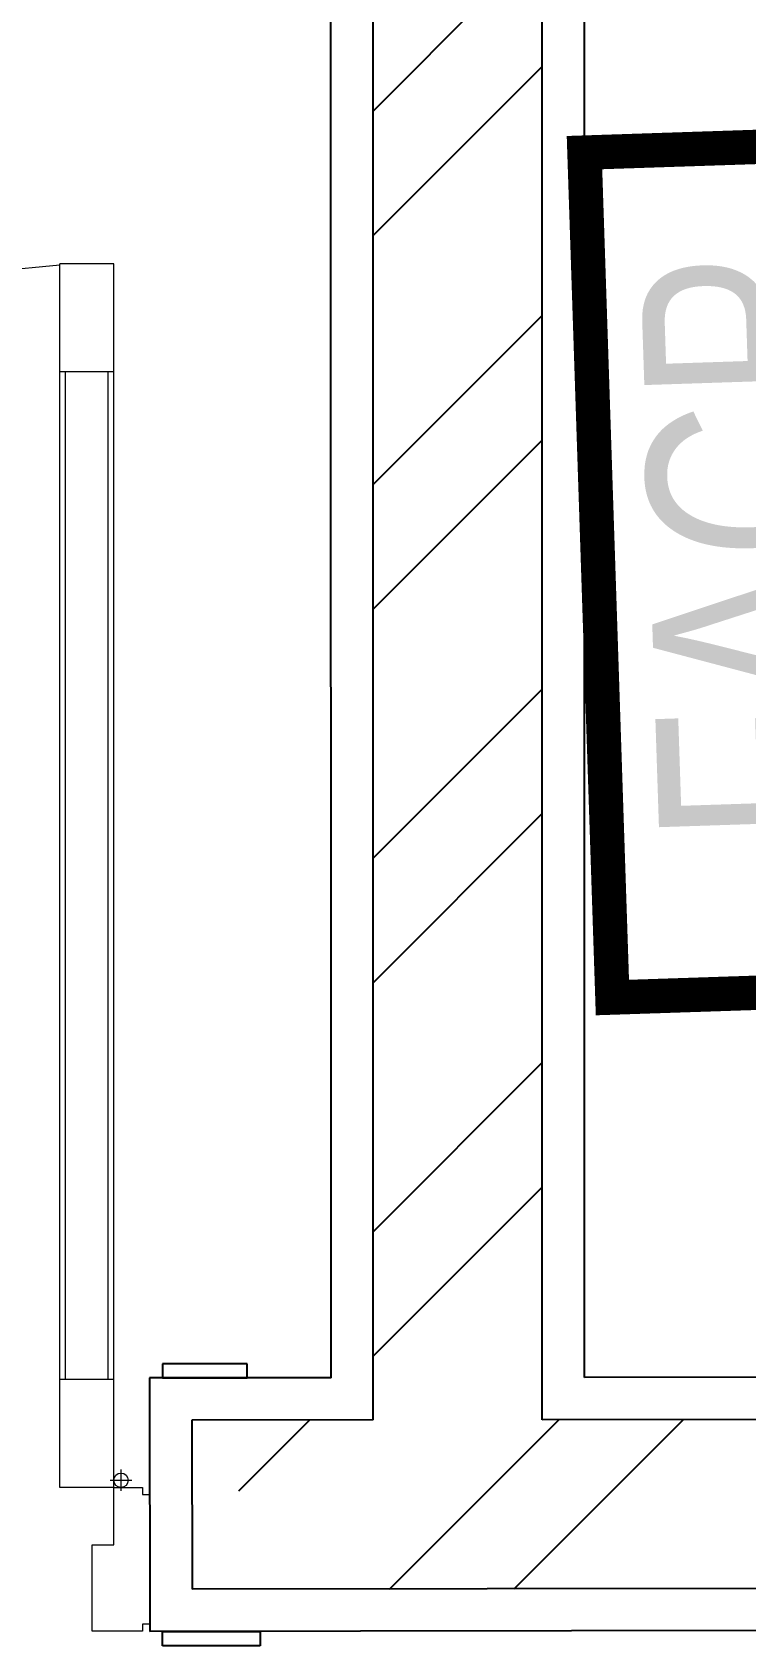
# Model space of a CAD drawing. Header units: inches. Extents: x 54 to 199, y 70 to 109.
# Drawn here: x 102.194 to 102.701, y 78.388 to 79.533 of the extents above; entities that cross this region are included whole.
import ezdxf
from ezdxf.enums import TextEntityAlignment as Align

# ---------------------------------------------------------------- set-up
doc = ezdxf.new("R2010")
doc.units = ezdxf.units.IN
doc.header["$MEASUREMENT"] = 0
doc.linetypes.add('21212-FC-A-XREF-GROUND FLOOR PLAN-REV-31-10-12$0$21201-TN-A-GROUND FLOOR PLAN-XREF-REV-20-03-12$2$HIDDEN2', pattern=[0.1875, 0.125, -0.0625])
for name, color, linetype in [('04_E-FIRE', 3, 'Continuous'), ('door', 17, 'Continuous'), ('FINISH-AR', 252, 'Continuous'), ('FIRE ALARAM TEXT', 22, 'Continuous'), ('FIRE ALARM', 3, 'Continuous'), ('HATCH-AR', 251, 'Continuous'), ('WALL-AR', 7, 'Continuous')]:
    doc.layers.add(name, color=color, linetype=linetype)
doc.layers.add('21212-FC-A-XREF-GROUND FLOOR PLAN-REV-31-10-12$0$21201-TN-A-GROUND FLOOR PLAN-XREF-REV-20-03-12$2$DOOR-EEE', color=182, linetype='Continuous', lineweight=13)
doc.layers.add('21212-FC-A-XREF-GROUND FLOOR PLAN-REV-31-10-12$0$21201-TN-A-GROUND FLOOR PLAN-XREF-REV-20-03-12$2$Door-Frame-SW-EEE', color=26, linetype='Continuous', lineweight=9)
doc.layers.add('GOLDCLADDING', color=7, linetype='Continuous', true_color=0xffc20a)
doc.styles.add('ROMANS', font='romans.shx')
doc.styles.add('style2', font='seguisym.ttf', dxfattribs={"width": 0.8, "height": 200})

# ---------------------------------------------------------------- blocks, each defined once
blk = doc.blocks.new('YJYJJYJTYJTY')
at = {"layer": '21212-FC-A-XREF-GROUND FLOOR PLAN-REV-31-10-12$0$21201-TN-A-GROUND FLOOR PLAN-XREF-REV-20-03-12$2$DOOR-EEE', "color": 252, "ltscale": 250}
for p, q in [((7.0155, 6.4853, -0.0791), (6.9772, 6.4853, -0.0791)), ((6.9772, 5.617, -0.0791), (6.9772, 6.4853, -0.0791)), ((7.0155, 5.617, -0.0791), (7.0155, 6.4853, -0.0791)), ((7.0155, 6.4086, -0.0791), (6.9772, 6.4086, -0.0791)), ((6.9812, 5.6936, -0.0791), (6.9812, 6.4086, -0.0791)), ((7.0114, 5.6936, -0.0791), (7.0114, 6.4086, -0.0791)), ((7.0155, 5.6936, -0.0791), (6.9772, 5.6936, -0.0791)), ((7.0155, 5.617, -0.0791), (6.9772, 5.617, -0.0791))]:
    blk.add_line(p, q, dxfattribs=at)
at = {"layer": '21212-FC-A-XREF-GROUND FLOOR PLAN-REV-31-10-12$0$21201-TN-A-GROUND FLOOR PLAN-XREF-REV-20-03-12$2$DOOR-EEE', "color": 252, "lineweight": 5, "ltscale": 250}
for p, q in [((7.0129, 5.6221, -0.0791), (7.0282, 5.6221, -0.0791)), ((7.0206, 5.6145, -0.0791), (7.0206, 5.6298, -0.0791))]:
    blk.add_line(p, q, dxfattribs=at)
blk.add_circle((7.0206, 5.6221, -0.0791), 0.00511, dxfattribs=at)
at = {"layer": '21212-FC-A-XREF-GROUND FLOOR PLAN-REV-31-10-12$0$21201-TN-A-GROUND FLOOR PLAN-XREF-REV-20-03-12$2$DOOR-EEE', "color": 252, "linetype": '21212-FC-A-XREF-GROUND FLOOR PLAN-REV-31-10-12$0$21201-TN-A-GROUND FLOOR PLAN-XREF-REV-20-03-12$2$HIDDEN2', "lineweight": 5, "ltscale": 500}
blk.add_arc((7.0155, 5.617, -0.0791), 0.8682, 92.5286, 180, dxfattribs=at)
at = {"layer": '21212-FC-A-XREF-GROUND FLOOR PLAN-REV-31-10-12$0$21201-TN-A-GROUND FLOOR PLAN-XREF-REV-20-03-12$2$Door-Frame-SW-EEE', "color": 252, "ltscale": 250}
for p, q in [((7.0155, 5.617, -0.0791), (7.0359, 5.617, -0.0791)), ((7.0155, 5.5762, -0.0791), (7.0155, 5.617, -0.0791)), ((7.0359, 5.617, -0.0791), (7.0359, 5.6119, -0.0791)), ((7.0359, 5.6119, -0.0791), (7.041, 5.6119, -0.0791)), ((7.041, 5.6119, -0.0791), (7.041, 5.52, -0.0791)), ((7.0001, 5.5149, -0.0791), (7.0001, 5.5762, -0.0791)), ((7.0001, 5.5762, -0.0791), (7.0155, 5.5762, -0.0791)), ((7.041, 5.52, -0.0791), (7.0359, 5.52, -0.0791)), ((7.0359, 5.52, -0.0791), (7.0359, 5.5149, -0.0791)), ((7.0359, 5.5149, -0.0791), (7.0001, 5.5149, -0.0791))]:
    blk.add_line(p, q, dxfattribs=at)
at = {"layer": 'door', "color": 252}
for p, q in [((7.1101, 5.7047, -0.0791), (7.0501, 5.7047, -0.0791)), ((7.0501, 5.7047, -0.0791), (7.0501, 5.6947, -0.0791)), ((7.1101, 5.6947, -0.0791), (7.1101, 5.7047, -0.0791)), ((7.0501, 5.6947, -0.0791), (7.1101, 5.6947, -0.0791)), ((7.0501, 5.5047, -0.0791), (7.0501, 5.5147, -0.0791)), ((7.0501, 5.5147, -0.0791), (7.1194, 5.5147, -0.0791)), ((7.1194, 5.5147, -0.0791), (7.1194, 5.5047, -0.0791)), ((7.1194, 5.5047, -0.0791), (7.0501, 5.5047, -0.0791))]:
    blk.add_line(p, q, dxfattribs=at)
at = {"layer": 'FINISH-AR', "color": 252}
for p, q in [((7.1697, 5.6948, -0.0791), (7.1695, 7.2534, -0.0791)), ((7.3497, 5.6951, -0.0791), (7.3495, 7.2176, -0.0791)), ((7.1697, 5.6948, -0.0791), (7.0408, 5.6947, -0.0791)), ((7.0408, 5.6947, -0.0791), (7.041, 5.5147, -0.0791)), ((8.9572, 5.6977, -0.0791), (7.3497, 5.6951, -0.0791)), ((8.9583, 5.5177, -0.0791), (7.041, 5.5147, -0.0791))]:
    blk.add_line(p, q, dxfattribs=at)
at = {"layer": 'HATCH-AR', "color": 252, "linetype": 'Continuous'}
for p, q in [((7.1996, 6.5938, -0.0791), (7.3195, 6.7138, -0.0791)), ((7.1996, 6.5055, -0.0791), (7.3196, 6.6254, -0.0791)), ((7.1996, 6.3287, -0.0791), (7.3196, 6.4487, -0.0791)), ((7.1996, 6.2403, -0.0791), (7.3196, 6.3603, -0.0791)), ((7.1996, 6.0636, -0.0791), (7.3196, 6.1836, -0.0791)), ((7.1997, 5.9752, -0.0791), (7.3196, 6.0952, -0.0791)), ((7.1997, 5.7985, -0.0791), (7.3197, 5.9185, -0.0791)), ((7.1997, 5.7101, -0.0791), (7.3197, 5.8301, -0.0791)), ((7.1043, 5.6146, -0.0791), (7.1544, 5.6648, -0.0791)), ((7.2112, 5.5449, -0.0791), (7.3314, 5.665, -0.0791)), ((7.2998, 5.545, -0.0791), (7.42, 5.6652, -0.0791))]:
    blk.add_line(p, q, dxfattribs=at)
at = {"layer": 'WALL-AR', "color": 252}
for p, q in [((7.1997, 5.6649, -0.0791), (7.1995, 7.1726, -0.0791)), ((7.3197, 5.665, -0.0791), (7.3195, 7.1726, -0.0791)), ((7.1997, 5.6649, -0.0791), (7.0708, 5.6647, -0.0791)), ((7.0708, 5.6647, -0.0791), (7.071, 5.5447, -0.0791)), ((8.9879, 5.6678, -0.0791), (7.3197, 5.665, -0.0791)), ((8.9881, 5.5478, -0.0791), (7.071, 5.5447, -0.0791))]:
    blk.add_line(p, q, dxfattribs=at)
at = {"color": 252, "style": 'ROMANS'}
for p in [(4.7732, 7.306, -0.0791), (-4.2306, 7.1738, -0.0791), (-4.3022, 3.7717, -0.0791), (1.3636, 2.2432, -0.0791)]:
    blk.add_attdef('ELEV', text='', height=0.1035, dxfattribs=at).set_placement(p, align=Align.BOTTOM_LEFT)
for p in [(4.7732, 7.2372, -0.0791), (-4.2306, 7.105, -0.0791), (-4.3022, 3.7029, -0.0791), (1.3636, 2.1743, -0.0791)]:
    blk.add_attdef('LEVEL', text='', height=0.1035, dxfattribs=at).set_placement(p, align=Align.TOP_LEFT)
blk = doc.blocks.new('FAAP')
at = {"layer": '04_E-FIRE', "color": 3, "linetype": 'Continuous', "lineweight": 0, "ltscale": 0.04, "const_width": 49.9}
blk.add_lwpolyline([(-664.8, -239.9), (561.9, -239.9), (561.9, 245.8), (-664.8, 245.8)], close=True, dxfattribs=at)
at = {"layer": 'FIRE ALARAM TEXT', "color": 2, "style": 'style2', "width": 0.8}
blk.add_text('FACP', height=300, dxfattribs=at).set_placement((-446.3, -129.9))

msp = doc.modelspace()

# ---------------------------------------------------------------- block references
at = {"layer": 'FIRE ALARM', "color": 1, "lineweight": 0, "xscale": 0.0004890796633540626, "yscale": 0.0004890796633540626, "zscale": 0.0004890796633540626, "rotation": 91.8945092789983}
msp.add_blockref('FAAP', (102.7154, 79.1771, -0.8232), dxfattribs=at)
at = {"layer": 'GOLDCLADDING'}
msp.add_blockref('YJYJJYJTYJTY', (95.2365, 72.8835, 0.0791), dxfattribs=at)

doc.saveas('drawing.dxf')
